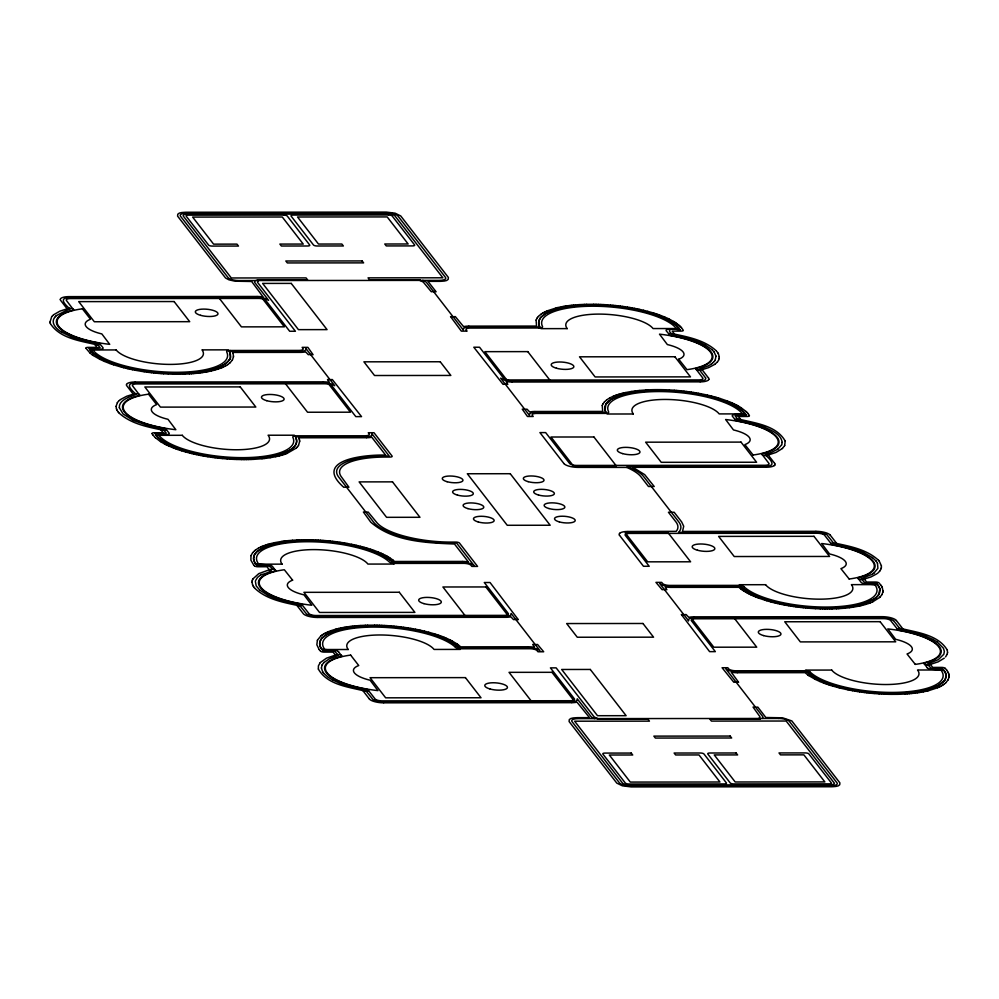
<?xml version="1.0" encoding="UTF-8"?>
<svg xmlns="http://www.w3.org/2000/svg" width="999" height="999" viewBox="0 0 999 999"><rect width="100%" height="100%" fill="white"/><g stroke="black" fill="none" stroke-linecap="round" stroke-linejoin="round"><path stroke-width="1.5" d="M116.071 406.406L116.458 408.891M252.06 582.292L252.185 580.918M782.18 442.445L781.605 444.942M116.071 406.393L117.358 402.659M947.551 652.534L947.302 650.062M233.441 356.893L233.491 356.156M299.625 441.521L298.564 445.229M882.879 591.658L882.929 590.933M949 677.022L949.05 676.298M719.193 358.154L719.243 356.755M881.38 567.519L881.393 565.784M947.551 652.559L947.152 654.258M255.357 581.381L256.194 585.889L259.815 590.159M719.193 358.166L718.706 359.865M881.38 567.544L881.155 568.556M233.441 356.93L232.442 359.865M882.741 592.419L882.866 591.695M948.988 677.06L948.363 679.27M252.198 580.894L252.485 579.882M60.327 299.325L60.402 299.088A4.945 1.548 5.2 0 1 60.452 298.963L60.602 298.738A4.945 1.548 5.2 0 1 60.689 298.626L60.902 298.414A4.945 1.548 5.2 0 1 61.026 298.301L61.314 298.102A4.945 1.548 5.2 0 1 61.476 298.002L61.838 297.814A4.945 1.548 5.2 0 1 62.038 297.727L62.45 297.552A4.945 1.548 5.2 0 1 62.687 297.477L63.162 297.327A4.945 1.548 5.2 0 1 63.424 297.252L63.961 297.128A4.945 1.548 5.2 0 1 64.248 297.065L64.848 296.953A4.945 1.548 5.2 0 1 65.147 296.903L65.784 296.815A4.945 1.548 5.2 0 1 66.121 296.778L66.796 296.728A4.945 1.548 5.2 0 1 67.145 296.703L67.857 296.666A4.945 1.548 5.2 0 1 68.219 296.641L68.981 296.628M250.986 555.619L250.899 560.189L253.646 564.947M536.101 320.092L536.55 326.074L468.931 326.124M602.235 405.457L602.672 411.426L535.052 411.488M882.729 592.457L881.867 594.642M255.507 580.744L257.455 577.459L260.901 574.75M881.143 568.581L879.932 570.904M250.999 555.581L252.622 552.722M317.395 640.234L316.845 644.767L319.118 649.512M536.126 320.055L537.212 317.907M602.247 405.419L602.897 403.983M252.485 579.87L252.947 578.871M947.152 654.283L945.541 656.905M718.693 359.877L717.494 361.85M784.677 445.566L785.202 441.046M322.115 664.884L321.391 667.994M781.605 444.942L777.734 449.238M100.225 344.255L102.972 347.689A5.007 1.573 5.2 0 1 99.613 349.325L92.333 349.313L92.795 349.962A68.769 21.591 5.2 0 0 173.139 372.265A68.769 21.591 5.2 0 0 226.736 352.048A5.095 1.598 5.2 0 1 230.12 350.449M166.346 429.607L169.093 433.054A5.007 1.573 5.2 0 1 165.734 434.69L158.454 434.677L158.928 435.314A68.769 21.591 5.2 0 0 239.273 457.629A68.769 21.591 5.2 0 0 292.857 437.4A5.095 1.598 5.2 0 1 296.241 435.814L365.484 435.789A5.932 1.861 5.2 0 0 369.268 434.053L368.281 432.729L374.001 432.729L392.095 456.081A2.972 0.937 5.2 0 1 389.985 457.055L385.277 457.055A61.389 19.281 5.2 0 0 341.558 477.097L348.926 487.212A6.431 2.023 5.2 0 0 344.18 487.225L343.756 487.3C311.301 458.678 368.619 454.433 385.626 455.119L371.74 437.2A5.644 1.773 5.2 0 1 371.316 437.3L370.729 437.4A4.945 1.548 5.2 0 1 370.417 437.45L369.78 437.537A4.945 1.548 5.2 0 1 369.455 437.574L368.768 437.637A4.945 1.548 5.2 0 1 368.419 437.662L367.707 437.699A4.945 1.548 5.2 0 1 367.345 437.712L366.583 437.724M302.347 605.169L309.128 613.786A5.932 1.861 5.2 0 0 315.609 615.521L504.595 615.372A5.932 1.861 5.2 0 0 508.379 613.623L484.303 582.517L490.034 582.517L518.294 619.63A6.431 2.023 5.2 0 0 513.548 619.642L510.851 616.783A5.644 1.773 5.2 0 1 510.427 616.883L509.84 616.982A4.945 1.548 5.2 0 1 509.527 617.032L508.891 617.12A4.945 1.548 5.2 0 1 508.566 617.157L507.879 617.22A4.945 1.548 5.2 0 1 507.529 617.245L506.818 617.282A4.945 1.548 5.2 0 1 506.456 617.295L505.694 617.307M368.469 690.534L375.262 699.15A5.932 1.861 5.2 0 0 381.73 700.873L570.716 700.724A5.932 1.861 5.2 0 0 574.5 698.988L550.437 667.881L556.156 667.869L593.968 716.633A8.904 2.797 5.2 0 0 596.403 717.956L596.615 718.031A2.972 0.937 5.2 0 1 597.414 719.23L647.926 719.205L649.425 721.141L574.65 721.203L622.652 783.241A5.932 1.861 5.2 0 0 629.12 784.964L830.506 784.802A5.932 1.861 5.2 0 0 834.29 783.066L786.176 721.028L711.413 721.091L709.914 719.155L760.389 719.105A2.972 0.937 5.2 0 1 759.34 717.894A8.904 2.797 5.2 0 0 759.814 716.508L753.059 707.092A6.431 2.023 5.2 0 0 757.804 707.092L765.833 717.507L782.554 717.806L791.832 720.928L839.897 782.879C841.033 786.8 834.103 786.55 831.593 786.75L631.193 786.912L622.352 785.813L616.795 783.104L569.093 721.528C567.944 717.519 575.012 717.869 577.534 717.657L589.51 717.644L576.972 702.147A5.644 1.773 5.2 0 1 576.56 702.235L575.961 702.347A4.945 1.548 5.2 0 1 575.649 702.397L575.012 702.484A4.945 1.548 5.2 0 1 574.687 702.522L574 702.584A4.945 1.548 5.2 0 1 573.663 702.609L572.951 702.647A4.945 1.548 5.2 0 1 572.577 702.659L571.828 702.672M716.383 350.949C704.707 340.11 688.149 336.988 673.064 333.816A3.222 1.011 5.2 0 0 669.055 334.153L666.233 330.806A5.007 1.573 5.2 0 1 669.605 329.171L676.872 329.183L676.41 328.534A68.769 21.591 5.2 0 0 596.066 306.231A68.769 21.591 5.2 0 0 542.482 326.448A5.095 1.598 5.2 0 1 539.085 328.047M735.102 419.605L732.354 416.158A5.007 1.573 5.2 0 1 735.726 414.535L743.006 414.548L742.532 413.898A68.769 21.591 5.2 0 0 662.187 391.583A68.769 21.591 5.2 0 0 608.603 411.813A5.095 1.598 5.2 0 1 605.207 413.399L535.976 413.424A5.932 1.861 5.2 0 0 532.192 415.172L533.179 416.483L527.46 416.483L522.265 409.165A6.431 2.023 5.2 0 0 527.01 409.153L529.72 412.013A5.644 1.773 5.2 0 1 530.132 411.913L530.731 411.813A4.945 1.548 5.2 0 1 531.043 411.763L531.68 411.675A4.945 1.548 5.2 0 1 532.005 411.638L532.679 411.576A4.945 1.548 5.2 0 1 533.029 411.551L533.741 411.513A4.945 1.548 5.2 0 1 534.103 411.501L534.865 411.488M831.143 543.681L824.387 534.989A5.932 1.861 5.2 0 0 817.906 533.266L628.92 533.416A5.932 1.861 5.2 0 0 625.137 535.152L649.2 566.271L643.481 566.271L619.542 535.352M897.302 628.983L890.509 620.354A5.932 1.861 5.2 0 0 884.028 618.631L695.042 618.781A5.932 1.861 5.2 0 0 691.258 620.516L715.334 651.635L709.602 651.635L681.343 614.51A6.431 2.023 5.2 0 0 686.088 614.51L688.786 617.357A5.644 1.773 5.2 0 1 689.21 617.27L689.797 617.157A4.945 1.548 5.2 0 1 690.109 617.107L690.746 617.02A4.945 1.548 5.2 0 1 691.083 616.982L691.758 616.932A4.945 1.548 5.2 0 1 692.107 616.907L692.819 616.87A4.945 1.548 5.2 0 1 693.181 616.845L693.943 616.833M254.57 554.532L253.571 558.853L254.832 562.637M317.42 640.197L320.779 636.026M320.691 639.884L319.668 643.481L320.229 646.478M539.685 319.006L538.673 322.59L539.223 325.587M605.819 404.37L605.094 410.202M945.066 679.62L946.09 676.036L945.541 673.039M948.001 679.994L948.351 679.308M784.665 445.579L782.429 448.476M322.115 664.884L323.863 662.537M715.172 360.189L715.996 356.131M252.959 578.858L258.766 573.651L270.242 569.43A3.222 1.011 5.2 0 1 274.762 569.755A3.222 1.011 5.2 0 1 274.887 571.203A58.641 18.407 5.2 0 0 300.15 603.821A3.222 1.011 5.2 0 1 302.26 605.257A3.222 1.011 5.2 0 1 298.264 605.594C283.029 602.385 266.221 599.263 254.62 588.086M715.172 360.189L714.36 361.363M126.573 384.328L126.723 384.103A4.945 1.548 5.2 0 1 126.811 383.991L127.023 383.778A4.945 1.548 5.2 0 1 127.148 383.666L127.447 383.466A4.945 1.548 5.2 0 1 127.597 383.366L127.959 383.179A4.945 1.548 5.2 0 1 128.159 383.092L128.584 382.917A4.945 1.548 5.2 0 1 128.809 382.842L129.296 382.692A4.945 1.548 5.2 0 1 129.545 382.617L130.095 382.48A4.945 1.548 5.2 0 1 130.37 382.43L130.969 382.317A4.945 1.548 5.2 0 1 131.281 382.267L131.918 382.18A4.945 1.548 5.2 0 1 132.243 382.142L132.917 382.08A4.945 1.548 5.2 0 1 133.267 382.055L133.978 382.018A4.945 1.548 5.2 0 1 134.341 382.005L135.102 381.993M229.083 360.177C233.167 358.092 227.11 351.636 231.056 351.461L299.525 351.398C301.448 351.236 306.718 351.511 305.894 348.501L334.715 385.714L330.644 383.666L323.901 382.804L136.039 382.954C126.349 382.904 128.109 387.387 136.289 394.405L131.019 396.403M232.417 359.902L230.182 362.674M298.539 445.267L297.59 446.653M254.57 554.52L257.467 551.186M320.691 639.884L321.628 638.523M539.697 318.993L540.634 317.632M602.909 403.946L604.47 401.86M605.819 404.358L611.326 399.188M878.521 594.942L879.844 589.185M881.855 594.68L880.294 596.765M945.066 679.632L944.13 680.993M947.976 680.032L945.741 682.804M117.37 402.647L118.394 401.373M54.62 317.42C50.262 323.214 56.856 329.483 61.726 332.143M229.083 360.189L225.811 363.461M537.237 317.869L538.349 316.496M878.508 594.954L876.048 597.602M51.711 316.646L50 322.09M54.62 317.407L56.219 315.709M320.229 662.599L318.394 665.908L318.369 669.08M714.36 361.376L712.337 363.336M717.482 361.863L714.834 364.323M879.669 571.241L877.796 573.101M296.99 447.352L297.565 446.69M252.647 552.684L254.658 550.661M540.634 317.62L546.216 313.236L555.144 309.64M321.641 638.511L327.222 634.115L336.151 630.531M944.13 680.993L937.462 685.951L926.51 689.834M51.998 316.308L53.247 315.072M320.242 662.587L326.448 658.191L336.363 654.782A3.222 1.011 5.2 0 1 340.896 655.119A3.222 1.011 5.2 0 1 341.009 656.568A58.641 18.407 5.2 0 0 366.271 689.185A3.222 1.011 5.2 0 1 368.394 690.621A3.222 1.011 5.2 0 1 364.385 690.958C348.401 686.962 327.197 684.814 318.369 669.105M296.303 448.039L296.953 447.39M538.374 316.458L540.609 314.485M604.507 401.823L606.743 399.85M879.607 597.452L880.256 596.803M323.863 662.537L329.32 658.878L338.474 655.444L334.752 651.323L323.464 651.136L320.554 647.24M118.719 401.036L120.105 399.837M782.417 448.489L776.036 452.435L767.207 455.344A3.222 1.011 5.2 0 1 762.687 455.007A3.222 1.011 5.2 0 1 762.562 453.571A58.641 18.407 5.2 0 0 737.299 420.954A3.222 1.011 5.2 0 1 735.189 419.518A3.222 1.011 5.2 0 1 739.185 419.168C755.182 423.176 776.323 425.337 785.202 441.034M230.145 362.712L227.685 364.647M296.266 448.076L286.875 453.496M879.57 597.489L872.764 601.81M945.703 682.841L944.142 684.14M56.219 315.696L66.096 310.627M944.267 658.166L938.198 661.825L929.395 664.722A3.222 1.011 5.2 0 1 924.874 664.385A3.222 1.011 5.2 0 1 924.749 662.949A58.641 18.407 5.2 0 0 899.487 630.332M53.621 314.76L59.89 311.164L68.119 308.516A3.222 1.011 5.2 0 1 72.652 308.841A3.222 1.011 5.2 0 1 72.765 310.289A58.641 18.407 5.2 0 0 98.027 342.907A3.222 1.011 5.2 0 1 100.15 344.343A3.222 1.011 5.2 0 1 96.141 344.68C80.195 340.809 59.903 338.486 50.337 323.539M254.695 550.636L255.494 550.012M257.48 551.173L267.158 546.103M320.829 635.988L321.616 635.376M875.249 598.226L876.036 597.602M712.324 363.336L710.826 364.398M873.8 573.251L877.909 568.344L877.484 563.224M120.517 399.525L126.611 396.278L134.253 393.868A3.222 1.011 5.2 0 1 138.774 394.205A3.222 1.011 5.2 0 1 138.898 395.654A58.641 18.407 5.2 0 0 164.161 428.259A3.222 1.011 5.2 0 1 166.271 429.707A3.222 1.011 5.2 0 1 162.263 430.045C147.29 426.948 131.031 423.763 119.293 413.261M714.809 364.335L708.716 367.582L701.086 369.98A3.222 1.011 5.2 0 1 696.553 369.642A3.222 1.011 5.2 0 1 696.44 368.206A58.641 18.407 5.2 0 0 671.178 335.589A3.222 1.011 5.2 0 1 669.055 334.153M876.997 573.713L870.916 576.96L863.273 579.358A3.222 1.011 5.2 0 1 858.753 579.02A3.222 1.011 5.2 0 1 858.628 577.584A58.641 18.407 5.2 0 0 833.366 544.967A3.222 1.011 5.2 0 1 831.255 543.531A3.222 1.011 5.2 0 1 835.251 543.181C850.336 546.366 866.895 549.487 878.571 560.327M255.407 280.532L255.257 280.632A11.876 3.734 5.2 0 0 254.982 282.779L268.594 300.349L264.523 298.301L257.779 297.452L69.918 297.602C60.514 297.49 61.688 301.985 70.167 309.041L66.733 310.427M225.811 363.461L222.989 365.259M540.659 314.448L541.52 313.848M255.532 549.974L258.429 548.139M606.78 399.812L609.677 397.977M321.666 635.339L322.515 634.727M619.867 533.154L620.154 532.942A4.945 1.548 5.2 0 1 620.317 532.842L620.666 532.654A4.945 1.548 5.2 0 1 620.866 532.567L621.291 532.405A4.945 1.548 5.2 0 1 621.515 532.317L622.002 532.167A4.945 1.548 5.2 0 1 622.265 532.092L622.802 531.967A4.945 1.548 5.2 0 1 623.089 531.905L623.676 531.793A4.945 1.548 5.2 0 1 623.988 531.755L624.625 531.668A4.945 1.548 5.2 0 1 624.949 531.63L625.636 531.568A4.945 1.548 5.2 0 1 625.986 531.543L626.698 531.505A4.945 1.548 5.2 0 1 627.06 531.493L627.822 531.48M875.236 598.239L873.438 599.437M762.087 718.468L762.237 718.368A11.876 3.734 5.2 0 0 762.499 716.221L725.811 668.855L729.233 670.716L735.751 671.74L805.144 671.703L807.592 672.377M943.243 684.777L944.105 684.165M777.734 449.238L771.028 452.597M873.8 573.251L872.614 574.025M227.635 364.685L225.662 365.884M541.57 313.811L542.494 313.224M322.565 634.702L323.501 634.103M942.257 685.401L943.193 684.814M710.826 364.398L708.616 365.646M260.914 574.75C278.733 570.604 272.752 563.786 257.292 565.771M542.557 313.187L543.556 312.612M611.338 399.175L618.406 395.941M323.551 634.078L324.55 633.491M873.413 599.45L860.389 604.47M941.208 686.013L942.207 685.439M872.177 574.288L861.188 578.758L864.884 582.829L876.223 583.004M222.977 365.259L219.555 366.908M225.599 365.909L223.339 367.045M543.606 312.587L544.68 312.025M288.037 451.186C292.57 449.063 298.002 444.667 296.366 439.023M258.491 548.101L260.751 546.965M609.74 397.939L613.261 396.253M324.613 633.466L325.674 632.904M940.084 686.6L941.158 686.038M544.742 311.988L547.127 310.889M288.024 451.186L275.449 455.457M325.736 632.879L328.134 631.78M938.898 687.175L940.022 686.638M708.116 365.896L698.975 369.255L705.644 377.984M128.222 397.502C124.101 399.313 118.794 402.51 119.331 407.729M222.078 367.595L223.277 367.07M260.814 546.94L262.013 546.416M872.701 601.848L870.179 602.909M937.636 687.737L938.823 687.2M128.234 397.502L131.019 396.403M219.53 366.908L212.537 369.293M220.742 368.132L222.003 367.632M547.202 310.864L556.068 307.979M613.324 396.228L614.585 395.716M262.075 546.391L263.336 545.879M328.196 631.743L330.856 630.719M937.561 687.762L928.695 690.646M220.679 368.169L217.894 369.143M285.477 454.008L286.8 453.521M614.66 395.691L615.983 395.204M263.411 545.854L266.196 544.867M868.78 603.421L870.104 602.934M771.016 452.609L766.658 453.996M284.016 454.508L285.402 454.046M616.058 395.179L617.444 394.705M618.418 395.929L626.011 393.756M267.17 546.091L268.556 545.616M330.931 630.694L335.427 629.295M868.705 603.446L865.796 604.395M217.807 369.18L214.785 370.08M282.492 454.982L283.941 454.533M617.519 394.68L618.968 394.23M266.271 544.842L267.72 544.393M268.581 545.616C306.755 536.363 348.926 540.109 384.652 556.543M555.169 309.64L558.254 308.791M280.906 455.444L282.405 455.007M619.043 394.205L620.554 393.768M267.794 544.368L269.305 543.931M336.163 630.519L339.248 629.67M865.708 604.42L862.562 605.282M766.645 453.996L765.159 454.807C773.189 461.7 775.162 466.346 765.459 466.258L627.36 466.371L628.895 466.97A64.311 20.192 5.2 0 1 643.856 476.835L678.796 521.928A64.311 20.192 5.2 0 1 679.12 531.805L678.521 532.405L819.13 532.405L826.797 534.602L834.09 543.781L836.775 544.53M210.964 369.705L212.512 369.293M214.698 370.105L211.438 370.929M279.258 455.869L280.819 455.469M620.641 393.756L622.19 393.344M269.393 543.906L274.413 542.707M335.514 629.27L337.075 628.858M210.939 369.705C176.96 376.685 140.834 373.276 108.254 361.638M556.156 307.954L557.779 307.567M558.279 308.778C594.355 301.673 633.191 305.095 667.07 319.593M279.171 455.894L275.799 456.68M622.29 393.319L623.9 392.932M337.163 628.846L338.773 628.446M339.273 629.67C375.836 622.539 415.334 625.923 449.463 641.183M858.753 604.87L860.364 604.482M860.863 605.694L862.474 605.307M926.485 689.834C889.934 696.89 850.424 693.581 816.308 678.321M926.985 691.058L928.608 690.671M211.338 370.941L207.867 371.678M557.867 307.542L561.351 306.818M275.424 455.469L272.015 456.181M623.988 392.907L625.661 392.545M626.036 393.756L629.445 393.032M338.861 628.433L340.534 628.059M858.728 604.87L855.319 605.594M859.103 606.081L860.776 605.719M926.897 691.083L923.413 691.808M275.712 456.693L270.205 457.704M625.749 392.52L631.243 391.508M274.5 542.682L281.968 541.383M340.622 628.046L342.345 627.697M859.015 606.106L853.508 607.117M205.994 372.028L207.767 371.703M561.438 306.793L563.211 306.468M271.99 456.193C236.863 461.463 199.413 458.366 166.87 443.544M629.47 393.032C665.047 387.762 703.159 390.821 735.901 406.381M342.445 627.672L344.205 627.36M855.294 605.594C822.214 610.776 787.412 607.704 756.068 595.741M921.553 692.157L923.326 691.832M563.311 306.456L565.122 306.156M205.894 372.04L202.123 372.639M344.305 627.335L346.129 627.035M919.642 692.469L921.453 692.17M565.222 306.131L567.082 305.856M631.356 391.496L635.227 390.946M270.105 457.717L266.233 458.266M346.228 627.022L348.089 626.735M853.408 607.13L849.537 607.679M917.669 692.769L919.53 692.494M567.195 305.844L569.093 305.582M200.112 372.902L202.01 372.652M282.068 541.358L283.978 541.108M348.189 626.723L350.1 626.473M915.671 693.044L917.569 692.782M569.205 305.569L571.153 305.344M198.064 373.151L200 372.914M635.327 390.934L639.372 390.484M264.186 458.516L266.134 458.279M284.078 541.096L286.026 540.859M350.199 626.46L352.147 626.223M849.437 607.692L845.391 608.141M913.61 693.281L915.559 693.056M571.266 305.332L573.251 305.12M197.952 373.164L193.831 373.564M262.088 458.741L264.073 458.529M286.139 540.846L288.124 540.646M352.26 626.211L354.245 625.998M911.513 693.506L913.498 693.294M573.364 305.107L575.374 304.92M639.485 390.472L645.878 389.972M261.975 458.741L253.334 459.365M288.236 540.634L292.432 540.272M354.358 625.986L356.381 625.811M845.279 608.154L838.885 608.653M909.377 693.706L911.4 693.518M575.499 304.92L577.547 304.757M191.658 373.738L193.719 373.576M356.493 625.799L358.554 625.636M907.204 693.868L909.265 693.706M577.672 304.745L579.757 304.608M189.448 373.888L191.546 373.751M292.545 540.272L296.878 540.009M358.666 625.624L360.764 625.486M905.007 694.018L907.092 693.88M579.882 304.595L584.265 304.395M189.335 373.888L184.94 374.101M646.003 389.96L648.126 389.847M360.876 625.486L365.272 625.274M836.638 608.778L838.76 608.666M904.882 694.018L900.499 694.23M648.239 389.847L652.684 389.685M251.061 459.465L253.209 459.365M296.99 540.009L299.138 539.922M836.525 608.778L832.08 608.94M584.39 304.395L586.563 304.333M182.642 374.163L184.815 374.101M248.763 459.528L250.949 459.465M299.263 539.91L301.436 539.847M365.384 625.274L367.57 625.212M898.201 694.293L900.374 694.23M680.307 330.145C660.863 325.462 671.678 337.637 681.106 336.538M586.688 304.32L593.593 304.283M468.743 326.124L467.982 326.136A4.945 1.548 5.2 0 0 467.619 326.149L466.908 326.186A4.945 1.548 5.2 0 0 466.558 326.211L465.884 326.273A4.945 1.548 5.2 0 0 465.559 326.311L464.91 326.398A4.945 1.548 5.2 0 0 464.61 326.448L464.011 326.561A5.644 1.773 5.2 0 0 463.586 326.648L455.294 316.571A6.431 2.023 5.2 0 1 450.549 316.583L461.326 331.131L467.057 331.119L466.058 329.807A5.932 1.861 5.2 0 1 469.855 328.072L539.048 327.997M300.462 352.372L301.223 352.347A4.945 1.548 5.2 0 0 301.586 352.335L302.297 352.297A4.945 1.548 5.2 0 0 302.647 352.272L303.321 352.21A4.945 1.548 5.2 0 0 303.659 352.172L304.295 352.098A4.945 1.548 5.2 0 0 304.608 352.048L305.195 351.935A5.644 1.773 5.2 0 0 305.619 351.848L308.316 354.695A6.431 2.023 5.2 0 1 313.062 354.695L307.879 347.365L302.16 347.365L303.147 348.688A5.932 1.861 5.2 0 1 299.35 350.424L230.307 350.487M180.32 374.213L182.517 374.163M700.224 381.855L700.986 381.843A4.945 1.548 5.2 0 0 701.348 381.83L702.06 381.793A4.945 1.548 5.2 0 0 702.409 381.768L703.084 381.705A4.945 1.548 5.2 0 0 703.421 381.668L704.058 381.581A4.945 1.548 5.2 0 0 704.37 381.543L704.957 381.431A4.945 1.548 5.2 0 0 705.244 381.368L705.781 381.243A4.945 1.548 5.2 0 0 706.043 381.168L706.53 381.019A4.945 1.548 5.2 0 0 706.755 380.931L707.18 380.769A4.945 1.548 5.2 0 0 707.367 380.681L707.729 380.494A4.945 1.548 5.2 0 0 707.891 380.394L708.179 380.182A4.945 1.548 5.2 0 0 708.303 380.082L708.528 379.87A4.945 1.548 5.2 0 0 708.616 379.757L708.878 379.17A4.945 1.548 5.2 0 0 708.89 379.046L708.878 378.808A4.945 1.548 5.2 0 0 708.865 378.683L708.778 378.434A4.945 1.548 5.2 0 0 708.716 378.296L708.553 378.047M652.809 389.685L655.007 389.647M246.441 459.565L248.651 459.528M766.345 467.22L767.107 467.207A4.945 1.548 5.2 0 0 767.469 467.195L768.181 467.157A4.945 1.548 5.2 0 0 768.531 467.132L769.218 467.07A4.945 1.548 5.2 0 0 769.542 467.033L770.179 466.945A4.945 1.548 5.2 0 0 770.491 466.895L771.078 466.795A4.945 1.548 5.2 0 0 771.365 466.733L771.902 466.595A4.945 1.548 5.2 0 0 772.165 466.533L772.652 466.383A4.945 1.548 5.2 0 0 772.876 466.296L773.301 466.121A4.945 1.548 5.2 0 0 773.501 466.034L773.85 465.846A4.945 1.548 5.2 0 0 774.013 465.746L774.874 464.885A4.945 1.548 5.2 0 0 774.937 464.772L774.999 464.535A4.945 1.548 5.2 0 0 775.012 464.41L775.012 464.16A4.945 1.548 5.2 0 0 774.987 464.036L774.899 463.786A4.945 1.548 5.2 0 0 774.837 463.661L774.675 463.399M301.561 539.847L303.758 539.81M829.757 608.978L831.955 608.94M367.682 625.212L374.6 625.162M898.076 694.305L891.17 694.342M177.972 374.225L180.195 374.213M655.132 389.647L657.354 389.635M244.106 459.59L246.328 459.565M303.883 539.81L306.106 539.797M827.409 608.99L829.632 608.978M69.168 296.628L256.98 296.478M300.274 352.372L232.655 352.422L232.904 352.997M135.29 381.993L323.114 381.843M512.225 382.018L700.037 381.855M366.396 437.724L298.788 437.787L299.038 438.361M578.346 467.37L626.723 467.42M766.171 467.22L632.854 467.332L644.692 474.637L654.208 486.488L648.476 486.501L641.008 476.86A61.426 19.293 5.2 0 0 626.723 467.42M628.009 531.48L676.236 531.343A61.426 19.293 5.2 0 0 675.911 521.903L668.443 512.262L674.163 512.262L681.655 521.928L683.716 526.248L682.504 531.431L815.821 531.318M462.225 561.426L394.605 561.475L393.007 560.114M671.291 587.362L738.91 587.312L740.509 588.673M694.13 616.833L881.942 616.683M317.694 617.457L505.506 617.307M528.346 646.778L460.726 646.84L458.104 644.692M737.424 672.727L805.044 672.664L807.667 674.812M383.816 702.821L571.64 702.672M175.612 374.213L177.847 374.225M657.479 389.635L659.727 389.647M241.733 459.577L243.981 459.59M306.231 539.797L308.479 539.797M825.037 608.978L827.284 608.99M257.168 296.478L257.954 296.491A4.945 1.548 5.2 0 1 258.341 296.503L259.103 296.541A4.945 1.548 5.2 0 1 259.49 296.566L260.264 296.628A4.945 1.548 5.2 0 1 260.652 296.666L261.426 296.753A4.945 1.548 5.2 0 1 261.813 296.803L262.562 296.903A5.644 1.773 5.2 0 1 263.137 297.003L251.661 281.493L234.94 281.194L228.946 279.832L225.549 277.984L177.585 216.121C176.436 212.113 183.504 212.475 186.039 212.25L386.301 212.088L395.142 213.187L400.736 215.946L448.389 277.472C449.513 281.468 442.507 281.131 439.947 281.343L427.972 281.356L436.076 291.77A6.431 2.023 5.2 0 0 431.331 291.77L423.514 282.367A8.904 2.797 5.2 0 0 421.079 281.044L420.879 280.969A2.972 0.937 5.2 0 1 420.067 279.77L369.555 279.795L368.069 277.859L442.832 277.797L394.842 215.759A5.932 1.861 5.2 0 0 388.361 214.036L186.975 214.198A5.932 1.861 5.2 0 0 183.192 215.934L231.306 277.972L306.081 277.909L307.58 279.845L257.03 279.882A2.972 0.937 5.2 0 1 258.154 281.106L258.054 281.169A8.904 2.797 5.2 0 0 257.667 282.492L295.404 331.256L289.685 331.268L265.547 300.15A5.932 1.861 5.2 0 0 259.078 298.426L70.092 298.576A5.932 1.861 5.2 0 0 66.296 300.312L72.865 308.941M593.718 304.283L595.978 304.32M173.227 374.175L175.487 374.213M512.037 382.005L511.251 381.993A4.945 1.548 5.2 0 1 510.876 381.993L510.102 381.955A4.945 1.548 5.2 0 1 509.715 381.93L508.941 381.868A4.945 1.548 5.2 0 1 508.553 381.83L507.779 381.743A4.945 1.548 5.2 0 1 507.405 381.693L506.643 381.593A5.644 1.773 5.2 0 1 506.081 381.493L507.792 384.353A6.431 2.023 5.2 0 0 503.059 384.353L473.813 347.227L479.532 347.227L503.658 378.346A5.932 1.861 5.2 0 0 510.139 380.07L699.125 379.92A5.932 1.861 5.2 0 0 702.909 378.184L696.34 369.555M323.301 381.843L324.076 381.855A4.945 1.548 5.2 0 1 324.463 381.868L325.224 381.905A4.945 1.548 5.2 0 1 325.612 381.93L326.386 381.993A4.945 1.548 5.2 0 1 326.773 382.03L327.547 382.105A4.945 1.548 5.2 0 1 327.934 382.155L328.696 382.267A5.644 1.773 5.2 0 1 329.258 382.355L327.535 379.508A6.431 2.023 5.2 0 0 332.28 379.495L361.526 416.62L355.806 416.62L331.668 385.514A5.932 1.861 5.2 0 0 325.199 383.778L136.214 383.941A5.932 1.861 5.2 0 0 132.43 385.676L138.998 394.293M659.852 389.647L662.1 389.672M241.608 459.577L236.95 459.478M578.159 467.37L577.372 467.357A4.945 1.548 5.2 0 1 576.997 467.345L576.223 467.307A4.945 1.548 5.2 0 1 575.836 467.282L575.062 467.22A4.945 1.548 5.2 0 1 574.675 467.195L573.913 467.107A4.945 1.548 5.2 0 1 573.526 467.057L572.764 466.945A4.945 1.548 5.2 0 1 572.39 466.895L571.64 466.758A4.945 1.548 5.2 0 1 571.278 466.695L570.566 466.545A4.945 1.548 5.2 0 1 570.217 466.458L569.53 466.296A4.945 1.548 5.2 0 1 569.193 466.196L568.543 466.021A4.945 1.548 5.2 0 1 568.231 465.921L567.632 465.709A4.945 1.548 5.2 0 1 567.332 465.609L566.783 465.397A4.945 1.548 5.2 0 1 566.52 465.284L566.021 465.059A4.945 1.548 5.2 0 1 565.796 464.935L565.359 464.697A4.945 1.548 5.2 0 1 565.147 464.572L564.785 464.335A4.945 1.548 5.2 0 1 564.61 464.21L564.31 463.961A4.945 1.548 5.2 0 1 564.173 463.836L563.936 463.573M816.008 531.331L816.795 531.343A4.945 1.548 5.2 0 1 817.17 531.356L817.944 531.381A4.945 1.548 5.2 0 1 818.331 531.406L819.105 531.468A4.945 1.548 5.2 0 1 819.492 531.505L820.254 531.593A4.945 1.548 5.2 0 1 820.641 531.643L821.403 531.743A4.945 1.548 5.2 0 1 821.777 531.805L822.527 531.943A4.945 1.548 5.2 0 1 822.889 532.005L823.601 532.155A4.945 1.548 5.2 0 1 823.95 532.242L824.637 532.405A4.945 1.548 5.2 0 1 824.974 532.492L825.624 532.679A4.945 1.548 5.2 0 1 825.936 532.779L826.535 532.979A4.945 1.548 5.2 0 1 826.835 533.091L827.384 533.304A4.945 1.548 5.2 0 1 827.647 533.416L828.146 533.641A4.945 1.548 5.2 0 1 828.371 533.766L828.808 534.003A4.945 1.548 5.2 0 1 829.02 534.115L829.382 534.365A4.945 1.548 5.2 0 1 829.557 534.49L829.857 534.74A4.945 1.548 5.2 0 1 829.994 534.865L830.231 535.127M308.604 539.81L310.851 539.835M462.412 561.426L463.186 561.438A4.945 1.548 5.2 0 1 463.573 561.45L464.335 561.488A4.945 1.548 5.2 0 1 464.722 561.513L465.497 561.575A4.945 1.548 5.2 0 1 465.884 561.6L466.658 561.688A4.945 1.548 5.2 0 1 467.045 561.738L467.807 561.85A5.644 1.773 5.2 0 1 468.369 561.938L454.495 544.018C426.049 542.819 393.294 541.683 370.766 522.177L363.399 512.025A6.431 2.023 5.2 0 0 368.144 512.025L376.473 522.14A61.389 19.281 5.2 0 0 451.161 542.095L455.856 542.082A2.972 0.937 5.2 0 1 459.465 543.056L477.559 566.408L471.828 566.408L470.779 565.097A5.932 1.861 5.2 0 0 464.31 563.361L395.242 563.411A5.02 1.573 5.2 0 1 389.335 561.987A68.769 21.591 5.2 0 0 304.433 541.758A68.769 21.591 5.2 0 0 258.729 564.16L266.383 564.797A5.007 1.573 5.2 0 1 272.415 566.358L275.112 569.917M671.103 587.362L670.329 587.35A4.945 1.548 5.2 0 1 669.942 587.337L669.18 587.3A4.945 1.548 5.2 0 1 668.793 587.275L668.019 587.212A4.945 1.548 5.2 0 1 667.632 587.175L666.857 587.1A4.945 1.548 5.2 0 1 666.47 587.05L665.709 586.937A5.644 1.773 5.2 0 1 665.147 586.85L666.87 589.697A6.431 2.023 5.2 0 0 662.125 589.71L655.956 582.38L661.688 582.38L662.737 583.691A5.932 1.861 5.2 0 0 669.205 585.414L738.273 585.377A5.02 1.573 5.2 0 1 744.18 586.8M822.664 608.94L824.912 608.978M882.129 616.683L882.916 616.695A4.945 1.548 5.2 0 1 883.291 616.708L884.065 616.745A4.945 1.548 5.2 0 1 884.452 616.77L885.226 616.833A4.945 1.548 5.2 0 1 885.614 616.87L886.388 616.957A4.945 1.548 5.2 0 1 886.762 617.007L887.524 617.107A4.945 1.548 5.2 0 1 887.899 617.17L888.648 617.295A4.945 1.548 5.2 0 1 889.01 617.37L889.734 617.519A4.945 1.548 5.2 0 1 890.084 617.594L890.771 617.769A4.945 1.548 5.2 0 1 891.096 617.857L891.745 618.044A4.945 1.548 5.2 0 1 892.057 618.144L892.669 618.344A4.945 1.548 5.2 0 1 892.956 618.443L893.506 618.668A4.945 1.548 5.2 0 1 893.768 618.781L894.267 619.005A4.945 1.548 5.2 0 1 894.505 619.118L894.942 619.355A4.945 1.548 5.2 0 1 895.141 619.48L895.516 619.73A4.945 1.548 5.2 0 1 895.678 619.855L895.978 620.104A4.945 1.548 5.2 0 1 896.115 620.229L896.353 620.491M317.507 617.457L316.72 617.444A4.945 1.548 5.2 0 1 316.346 617.432L315.572 617.394A4.945 1.548 5.2 0 1 315.185 617.37L314.41 617.32A4.945 1.548 5.2 0 1 314.023 617.282L313.261 617.195A4.945 1.548 5.2 0 1 312.874 617.145L312.113 617.032A4.945 1.548 5.2 0 1 311.738 616.982L310.989 616.845A4.945 1.548 5.2 0 1 310.627 616.783L309.915 616.633A4.945 1.548 5.2 0 1 309.553 616.545L308.866 616.383A4.945 1.548 5.2 0 1 308.541 616.296L307.892 616.108A4.945 1.548 5.2 0 1 307.58 616.008L306.968 615.796A4.945 1.548 5.2 0 1 306.681 615.696L306.131 615.484A4.945 1.548 5.2 0 1 305.869 615.372L305.369 615.147A4.945 1.548 5.2 0 1 305.132 615.022L304.695 614.785A4.945 1.548 5.2 0 1 304.495 614.66L304.121 614.422A4.945 1.548 5.2 0 1 303.958 614.298L303.659 614.048A4.945 1.548 5.2 0 1 303.521 613.923L296.828 605.344M374.725 625.162L376.985 625.199M528.533 646.79L529.308 646.803A4.945 1.548 5.2 0 1 529.695 646.815L530.469 646.84A4.945 1.548 5.2 0 1 530.844 646.865L531.618 646.927A4.945 1.548 5.2 0 1 532.005 646.965L532.779 647.052A4.945 1.548 5.2 0 1 533.166 647.102L533.928 647.202A5.644 1.773 5.2 0 1 534.49 647.302L532.767 644.442A6.431 2.023 5.2 0 0 537.512 644.442L543.681 651.773L537.962 651.773L536.9 650.461A5.932 1.861 5.2 0 0 530.432 648.726L461.363 648.776A5.02 1.573 5.2 0 1 455.457 647.352M737.225 672.727L736.45 672.714A4.945 1.548 5.2 0 1 736.063 672.702L735.301 672.664A4.945 1.548 5.2 0 1 734.914 672.639L734.14 672.577A4.945 1.548 5.2 0 1 733.753 672.539L732.979 672.452A4.945 1.548 5.2 0 1 732.592 672.402L731.842 672.302A5.644 1.773 5.2 0 1 731.268 672.202L738.586 682.28A6.431 2.023 5.2 0 0 733.84 682.28L722.09 667.744L727.809 667.732L728.858 669.055A5.932 1.861 5.2 0 0 735.326 670.779L804.395 670.741A5.02 1.573 5.2 0 1 810.301 672.165M888.785 694.305L891.033 694.342M383.628 702.821L382.854 702.809A4.945 1.548 5.2 0 1 382.467 702.796L381.693 702.759A4.945 1.548 5.2 0 1 381.306 702.734L380.532 702.672A4.945 1.548 5.2 0 1 380.144 702.634L379.383 702.559A4.945 1.548 5.2 0 1 378.996 702.509L378.234 702.397A4.945 1.548 5.2 0 1 377.859 702.334L377.123 702.21A4.945 1.548 5.2 0 1 376.748 702.135L376.036 701.985A4.945 1.548 5.2 0 1 375.686 701.91L375 701.735A4.945 1.548 5.2 0 1 374.662 701.648L374.013 701.46A4.945 1.548 5.2 0 1 373.701 701.36L373.102 701.161A4.945 1.548 5.2 0 1 372.814 701.061L372.252 700.836A4.945 1.548 5.2 0 1 371.99 700.736L371.491 700.499A4.945 1.548 5.2 0 1 371.266 700.386L370.829 700.149A4.945 1.548 5.2 0 1 370.617 700.024L370.254 699.787A4.945 1.548 5.2 0 1 370.08 699.662L369.78 699.412A4.945 1.548 5.2 0 1 369.642 699.288L369.405 699.025M596.103 304.32L598.376 304.383M173.102 374.175L168.419 374.026M662.225 389.685L664.497 389.735M310.989 539.847L313.249 539.897M820.254 608.878L822.527 608.94M377.11 625.199L379.383 625.262M886.388 694.243L888.66 694.305M598.501 304.383L600.786 304.47M664.635 389.747L669.33 389.947M234.54 459.39L236.825 459.465M313.386 539.91L315.659 539.984M820.129 608.878L815.434 608.678M379.508 625.262L381.793 625.349M883.978 694.155L886.25 694.243M600.911 304.47L603.209 304.583M168.294 374.026L163.574 373.776M232.118 459.278L234.415 459.378M315.796 539.997L318.082 540.109M381.918 625.362L384.215 625.461M881.555 694.043L883.84 694.155M603.334 304.583L605.644 304.72M669.467 389.947L674.2 390.247M229.695 459.128L231.993 459.265M318.219 540.109L320.517 540.247M815.296 608.678L810.564 608.379M384.34 625.474L386.638 625.599M879.12 693.905L881.418 694.03M605.769 304.732L610.501 305.082M161.139 373.601L163.436 373.763M227.26 458.966L229.57 459.128M320.642 540.247L322.952 540.409M386.763 625.611L391.508 625.961M878.995 693.893L874.25 693.543M674.325 390.259L676.635 390.434M158.704 373.414L161.014 373.601M227.135 458.953L222.39 458.553M323.077 540.422L327.822 540.821M808.129 608.179L810.439 608.366M610.639 305.095L612.936 305.294M676.76 390.447L679.07 390.659M156.269 373.201L158.579 373.401M805.694 607.966L808.004 608.179M391.633 625.973L393.943 626.173M871.827 693.331L874.125 693.531M613.074 305.307L615.372 305.532M679.195 390.671L681.493 390.896M153.834 372.952L156.144 373.189M219.955 458.316L222.265 458.553M327.947 540.834L330.244 541.058M803.271 607.729L805.569 607.954M394.068 626.186L396.378 626.423M869.392 693.094L871.69 693.318M615.496 305.544L617.794 305.806M681.63 390.909L683.928 391.158M151.411 372.689L153.709 372.939M217.532 458.054L219.83 458.304M330.382 541.071L332.679 541.321M800.836 607.467L803.134 607.717M396.503 626.435L398.801 626.685M866.957 692.819L869.255 693.081M617.931 305.819L620.217 306.094M684.053 391.171L686.338 391.458M148.988 372.402L151.286 372.677M215.122 457.767L217.407 458.042M332.804 541.333L335.09 541.608M798.426 607.167L800.711 607.442M398.926 626.698L401.211 626.972M864.547 692.532L866.832 692.806M620.342 306.106L622.627 306.406M686.463 391.471L688.748 391.77M146.591 372.09L148.863 372.39M212.712 457.455L214.985 457.742M335.227 541.633L337.5 541.933M796.016 606.855L798.288 607.155M401.348 626.985L403.621 627.285M862.137 692.22L864.422 692.519M622.752 306.418L625.012 306.743M688.873 391.783L691.146 392.108M144.193 371.753L146.453 372.065M212.587 457.43L207.942 456.755M337.625 541.945L339.897 542.27M793.618 606.518L795.891 606.843M403.746 627.31L406.019 627.622M859.739 691.882L862.012 692.207M625.149 306.768L627.397 307.105M691.271 392.12L693.518 392.47M141.808 371.391L144.068 371.728M791.245 606.156L793.493 606.505M340.022 542.282L342.27 542.632M857.367 691.52L859.615 691.857M406.143 627.647L408.391 627.984M627.522 307.13L629.757 307.492M693.643 392.482L695.878 392.844M141.683 371.366L134.803 370.167M205.582 456.368L207.817 456.73M788.885 605.769L791.121 606.143M342.395 542.644L344.63 543.006M855.007 691.133L857.242 691.495M408.516 628.009L410.751 628.371M629.882 307.505L632.092 307.892M696.003 392.869L698.214 393.256M203.234 455.956L205.457 456.343M786.55 605.369L788.76 605.756M344.755 543.031L346.965 543.419M852.671 690.734L854.882 691.121M410.876 628.396L413.099 628.783M632.217 307.917L634.402 308.329M698.338 393.281L700.536 393.681M200.924 455.532L203.122 455.931M784.227 604.944L786.425 605.344M347.09 543.444L351.573 544.293M850.349 690.297L852.547 690.709M413.211 628.796L415.409 629.208M836.787 544.53L846.877 546.803M903.845 630.082L900.224 629.145L893.556 620.554M361.913 689.435L365.547 690.359L373.214 699.787L381.381 701.81L570.891 701.71C572.789 701.535 578.096 701.81 577.247 698.813L590.846 716.358A11.876 3.734 5.2 0 0 594.442 718.506L594.755 718.606M634.527 308.354L636.7 308.778M700.649 393.706L705.082 394.605M132.517 369.717L134.678 370.142M198.639 455.082L200.799 455.507M781.942 604.482L784.103 604.919M848.064 689.847L850.236 690.272M415.534 629.233L417.694 629.657M742.607 420.891L738.199 419.892L735.177 415.909L746.478 415.509L745.953 414.66M903.87 630.082L904.794 630.269M361.9 689.422L359.091 688.848M742.619 420.891L743.543 421.079M904.807 630.269L905.731 630.456M636.813 308.803L638.96 309.253M130.257 369.243L132.392 369.692M196.378 454.607L198.514 455.057M779.682 604.02L781.817 604.457M351.698 544.318L353.833 544.767M845.803 689.372L847.939 689.822M417.819 629.682L419.955 630.132M743.556 421.091L744.48 421.278M905.743 630.456L906.667 630.656M744.492 421.278L752.547 423.251M906.68 630.656L917.282 633.354M358.166 688.648L359.078 688.848M639.073 309.278L643.381 310.252M705.194 394.63L707.317 395.104M128.022 368.756L130.132 369.218M194.143 454.108L196.254 454.582M777.447 603.521L779.557 603.995M353.958 544.792L356.069 545.267M845.691 689.347L841.383 688.373M420.079 630.157L424.388 631.131M358.154 688.648L344.418 684.877M707.429 395.129L709.502 395.616M125.824 368.244L127.909 368.731M191.945 453.596L194.031 454.083M775.249 603.009L777.334 603.496M356.181 545.292L358.254 545.779M681.118 336.538L688.136 338.361M643.493 310.277L647.664 311.338M709.627 395.641L711.663 396.141M123.664 367.707L125.712 368.206M189.785 453.071L191.833 453.571M773.089 602.472L775.137 602.984M358.379 545.804L360.414 546.303M839.222 687.836L841.258 688.348M424.5 631.168L428.671 632.217M85.402 341.296L96.891 343.843L100.112 347.689L88.861 348.351L92.882 352.997M85.39 341.296L72.39 337.25M711.788 396.178L713.786 396.703M121.541 367.157L123.551 367.682M770.966 601.922L772.976 602.447M189.673 453.034L185.589 451.948M360.539 546.341L362.537 546.865M837.1 687.287L839.11 687.811M846.89 546.803L847.751 547.027M149.775 426.198L163.012 429.195L166.271 433.116L155.032 433.703L158.167 437.599M847.764 547.027L852.809 548.488M149.763 426.198L133.042 420.292M647.777 311.363L653.783 313.099M713.898 396.728L715.871 397.265M121.428 367.12L113.474 364.772M768.893 601.361L770.866 601.898M362.649 546.89L364.623 547.427M836.987 687.262L832.979 686.126M428.783 632.255L434.79 633.978M752.559 423.251L755.094 423.976M715.983 397.302L717.919 397.852M766.845 600.774L768.78 601.323M183.541 451.361L185.477 451.91M364.735 547.464L366.67 548.014M688.149 338.374L690.621 339.111M755.107 423.976L761.463 426.061M917.294 633.354L921.34 634.627M281.518 600.549L299.138 604.807L306.718 614.185L315.16 616.433L504.757 616.346C506.668 616.183 511.963 616.458 511.126 613.448L539.947 650.649L536.525 648.788L530.019 647.764L460.027 647.777L449.475 641.196M718.019 397.889L719.904 398.464M764.847 600.162L766.745 600.736M181.543 450.749L183.441 451.323M830.981 685.526L832.866 686.101M366.77 548.051L370.604 549.238M281.506 600.549L274.5 598.164M690.634 339.111L699.65 342.382M852.821 548.488L853.621 548.738M653.895 313.137L655.731 313.723M720.017 398.489L727.397 401.036M764.747 600.124L759.153 598.251M179.595 450.137L181.443 450.724M829.033 684.902L830.868 685.489M434.89 634.015L436.738 634.602M853.633 548.751L858.278 550.349M655.831 313.761L657.629 314.36M422.727 280.394L423.052 280.494A11.876 3.734 5.2 0 1 426.635 282.642L463.324 330.007C462.437 326.985 467.782 327.247 469.68 327.085L538.349 327.035L539.585 326.685L539.223 325.599M111.576 364.136L113.374 364.735M177.697 449.5L179.495 450.099M827.122 684.265L828.92 684.864M370.716 549.275L372.515 549.887M436.838 634.64L438.636 635.239M921.353 634.627L922.114 634.889M343.644 684.615L344.405 684.877M922.127 634.902L925.861 636.263M342.869 684.34L343.631 684.615M657.729 314.398L659.477 315.01M109.728 363.486L111.476 364.098M175.849 448.838L177.597 449.463M825.274 683.616L827.035 684.228M372.615 549.912L374.363 550.536M438.736 635.277L440.484 635.901M342.857 684.34L339.897 683.241M761.475 426.061L765.084 427.46M659.577 315.047L661.276 315.684M757.354 597.577L759.053 598.214M109.628 363.449L104.508 361.438M823.488 682.941L825.186 683.578M174.051 448.176L175.749 448.801M374.45 550.574L377.897 551.885M440.584 635.926L442.282 636.563M858.291 550.349L863.848 552.647M72.378 337.237L70.941 336.675M274.488 598.151L267.782 595.242M661.375 315.721L664.71 317.058M727.497 401.074L729.145 401.723M755.619 596.903L757.267 597.552M823.388 682.904L820.054 681.568M172.315 447.49L173.963 448.139M442.37 636.6L444.018 637.25M925.873 636.276L933.041 639.522M339.885 683.241L332.717 679.982M70.941 336.675L61.738 332.143M729.233 401.76L730.831 402.422M753.933 596.203L755.531 596.865M108.229 361.626L103.571 359.603M172.228 447.452L169.006 446.091M377.984 551.923L381.206 553.284M444.105 637.287L445.704 637.936M765.097 427.46C771.703 430.619 781.118 434.14 782.18 442.445M699.662 342.395L705.306 345.092M664.797 317.095L667.894 318.481M730.918 402.46L732.454 403.121M756.043 595.729L748.863 592.232M752.309 595.504L753.845 596.166M104.42 361.401L99.813 359.278M819.967 681.53L815.359 679.42M445.791 637.974L447.327 638.648M732.542 403.159L734.028 403.846M750.736 594.78L752.222 595.466M167.432 445.379L168.918 446.053M381.293 553.321L382.779 554.008M447.415 638.686L450.399 640.097M863.86 552.647L872.477 557.642M133.029 420.279L123.102 413.961L119.331 407.729M667.981 318.519L669.405 319.205M734.103 403.883L735.526 404.57M749.238 594.055L750.661 594.742M103.559 359.59L92.895 353.009M165.934 444.642L167.357 445.329M382.854 554.045L385.714 555.469M762.462 454.92L769.03 463.536A5.932 1.861 5.2 0 1 765.246 465.284L576.261 465.434A5.932 1.861 5.2 0 1 569.78 463.698L545.654 432.592L539.935 432.592L563.886 463.511M858.528 578.933L861.15 582.417A5.007 1.573 5.2 0 0 867.132 583.978L874.787 584.615A68.769 21.591 5.2 0 1 829.083 607.03A68.769 21.591 5.2 0 1 744.243 586.925M924.649 664.298L927.284 667.782M341.109 655.207L338.486 651.723M267.769 595.229L259.827 590.159M669.48 319.243L673.526 321.453M667.095 319.605L668.456 320.304M735.601 404.607L736.962 405.307M747.789 593.319L749.163 594.018M815.284 679.37L808.815 675.636M99.725 359.24L93.269 355.507M164.485 443.906L165.846 444.605M450.487 640.134L451.848 640.834M933.054 639.522L937.262 642.045M332.704 679.982L328.496 677.472M668.481 320.317L676.311 325.487L680.307 330.057M737.037 405.344L738.348 406.056M746.415 592.569L747.714 593.269M816.283 678.309L807.604 672.389M385.789 555.506L387.1 556.218M165.559 442.832L166.858 443.544M164.41 443.868L161.801 442.395M451.923 640.871L456.943 643.868M705.319 345.092L711.875 349.575M738.411 406.094L740.896 407.58M735.913 406.393L741.52 410.089M748.838 592.232L743.244 588.536M746.353 592.519L743.868 591.046M387.162 556.256L388.399 556.98M384.677 556.555L393.906 562.412L463.886 562.4L470.404 563.436L473.813 565.272M164.298 442.107L165.534 442.819M673.601 321.491L674.775 322.215M388.474 557.017L389.647 557.742M164.286 442.095L158.179 437.612M160.564 441.633L161.738 442.357M674.837 322.265L675.948 322.989M740.958 407.617L746.041 411.488M742.694 590.272L743.805 591.008M389.71 557.779L392.957 560.077M160.502 441.595L155.419 437.724M937.274 642.045L943.443 648.251L944.367 651.498L943.793 654.32L938.298 659.652L927.297 664.06L931.006 668.194L942.344 668.368L945.529 673.026M675.998 323.027L677.047 323.763M741.595 589.497L742.632 590.234M807.716 674.862L808.765 675.599M92.17 354.72L93.207 355.457M457.005 643.918L458.042 644.655M328.034 677.147L323.664 673.226M677.097 323.813L679.033 325.337M740.559 588.711L741.533 589.46M92.108 354.682L90.172 353.159M872.489 557.654L875.973 560.914M741.533 410.102L745.941 414.66M743.231 588.523L739.223 586.338L668.855 586.338L663.111 585.352L659.702 583.516L688.523 620.716M679.083 325.374L679.919 326.124M90.122 353.109L85.951 348.289M711.875 349.575L714.048 351.873M254.483 565.846L254.533 565.896A2.972 0.937 5.2 0 0 257.892 566.745L266.933 566.733L269.218 569.692M679.957 326.173L680.719 326.923M746.078 411.526L746.852 412.287M945.216 668.368L945.154 668.306A2.972 0.937 5.2 0 0 941.745 667.407L932.716 667.407L930.431 664.46M155.369 437.687L153.222 435.339M257.205 565.696L254.845 562.649M320.542 651.148L320.654 651.248A2.972 0.937 5.2 0 0 324.013 652.097L333.054 652.097L335.339 655.044M119.281 413.249L118.332 412.175M680.769 326.96L681.455 327.709M746.89 412.325L747.577 413.074M876.31 583.091L877.01 583.853M945.266 668.406L946.615 669.954M893.543 620.541L889.485 618.506L882.741 617.657L694.879 617.807C693.069 617.956 687.637 617.719 688.511 620.704M253.684 564.984L254.383 565.734M320.504 651.098L319.156 649.55M878.583 560.352L879.195 561.051M716.708 351.336L717.794 352.772M681.493 327.759L683.279 330.257A2.972 0.937 5.2 0 1 681.243 331.106L672.202 331.119L674.487 334.066M747.614 413.124L748.239 413.873M877.022 583.853L879.669 588.423M254.608 588.074L253.783 587M875.986 560.926L877.484 563.224M323.664 673.226L322.702 671.915M879.207 561.076L881.393 565.759M702.11 369.717L708.503 377.984M740.621 419.43L738.336 416.483L747.364 416.471A2.972 0.937 5.2 0 0 749.4 415.634L749.375 415.572M768.231 455.082L774.637 463.336M830.281 535.189L836.687 543.444M864.297 579.095L866.583 582.042L875.624 582.042A2.972 0.937 5.2 0 1 878.958 582.879L881.068 585.389M896.415 620.554L902.809 628.808M678.733 359.253L686.987 369.655A57.88 18.169 5.2 0 0 710.239 351.873A57.88 18.169 5.2 0 0 659.502 334.166L667.357 344.568A29.608 9.303 5.2 0 1 678.696 359.24M372.003 433.853L389.235 456.081L384.465 456.081A64.311 20.192 5.2 0 0 338.698 477.072L373.626 522.165A64.311 20.192 5.2 0 0 451.835 543.056L456.605 543.056L473.826 565.284M292.595 580.157L284.34 569.755A57.88 18.169 5.2 0 0 261.089 587.537A57.88 18.169 5.2 0 0 311.825 605.244L303.971 594.842A29.608 9.303 5.2 0 1 292.62 580.169M67.095 308.766L60.489 300.187A4.945 1.548 5.2 0 1 60.427 300.062L60.352 299.812A4.945 1.548 5.2 0 1 60.34 299.538M94.718 344.418L97.003 347.377L88.012 347.377A2.972 0.937 5.2 0 0 85.926 348.226M133.217 394.13L126.623 385.552A4.945 1.548 5.2 0 1 126.561 385.427L126.473 385.177A4.945 1.548 5.2 0 1 126.448 385.052L126.436 384.802A4.945 1.548 5.2 0 1 126.523 384.54M160.839 429.782L163.124 432.742L154.146 432.742A2.972 0.937 5.2 0 0 152.048 433.591L152.11 433.716M362.949 690.696L369.355 698.963M118.319 412.15L117.545 411.076M714.048 351.873L715.996 356.119M946.64 669.992L948.113 672.339M748.276 413.911L749.325 415.459M153.184 435.302L152.135 433.753M253.771 586.975L253.097 585.901M881.093 585.426L881.568 586.188M705.656 377.997C706.53 380.956 701.286 380.756 699.337 380.894L511.426 381.044L504.682 380.194L500.636 378.159L529.445 415.372C528.596 412.337 533.878 412.624 535.801 412.45L604.47 412.4L605.744 411.988L605.094 410.202M619.492 535.289L619.33 535.039A4.945 1.548 5.2 0 1 619.268 534.902L619.18 534.652A4.945 1.548 5.2 0 1 619.155 534.527L619.155 534.29A4.945 1.548 5.2 0 1 619.168 534.165L619.23 533.928A4.945 1.548 5.2 0 1 619.293 533.816L619.43 533.578A4.945 1.548 5.2 0 1 619.68 533.341M372.015 433.866C373.002 436.838 367.482 436.6 365.696 436.763L296.99 436.825L295.716 437.225L296.353 439.011M717.806 352.797L718.418 353.871M322.702 671.902L321.391 668.006M117.308 410.701L116.92 409.99M881.593 586.226L881.992 586.975M253.084 585.889L252.585 584.815M718.418 353.883L719.243 356.743M116.908 409.977L116.471 408.903M948.138 672.377L948.463 673.126M882.017 587.025L882.342 587.774M320.229 646.49L320.554 647.24M252.585 584.802L252.06 582.317M948.476 673.176L948.725 673.913M882.354 587.812L882.929 590.896M299.051 438.399L299.3 439.148M232.929 353.047L233.491 356.119M947.289 650.049C938.086 634.727 917.294 632.517 901.385 628.546A3.222 1.011 5.2 0 0 897.377 628.883A3.222 1.011 5.2 0 0 899.487 630.332M50.337 323.526L50 322.103M948.738 673.963L948.913 674.7M879.669 588.423L879.844 589.173M299.313 439.185L299.488 439.935M948.925 674.737L949.025 675.486M299.488 439.972L299.588 440.709M949.025 675.524L949.05 676.248M299.6 440.746L299.625 441.483M455.394 647.227A68.769 21.591 5.2 0 0 370.554 627.11A68.769 21.591 5.2 0 0 324.862 649.525L332.505 650.162A5.007 1.573 5.2 0 1 338.536 651.723M810.376 672.277A68.769 21.591 5.2 0 0 895.204 692.394A68.769 21.591 5.2 0 0 940.908 669.979L933.253 669.342A5.007 1.573 5.2 0 1 927.222 667.782M82.405 308.816L82.218 308.841A57.88 18.169 5.2 0 0 58.978 326.611A57.88 18.169 5.2 0 0 109.715 344.33L101.848 333.928A29.608 9.303 5.2 0 1 90.509 319.255L82.405 308.816M148.526 394.18L148.351 394.205A57.88 18.169 5.2 0 0 125.1 411.975A57.88 18.169 5.2 0 0 175.836 429.695L167.982 419.293A29.608 9.303 5.2 0 1 156.631 404.607L148.526 394.18M753.109 455.007L744.854 444.617A29.608 9.303 5.2 0 0 733.466 429.932L725.624 419.53A57.88 18.169 5.2 0 1 776.36 437.237A57.88 18.169 5.2 0 1 753.109 455.007M849.175 579.02L840.921 568.631A29.608 9.303 5.2 0 0 829.532 553.946L821.69 543.543A57.88 18.169 5.2 0 1 872.427 561.251A57.88 18.169 5.2 0 1 849.175 579.02M350.637 655.094L350.462 655.119A57.88 18.169 5.2 0 0 327.21 672.889A57.88 18.169 5.2 0 0 377.947 690.609L370.092 680.207A29.608 9.303 5.2 0 1 358.741 665.534L350.637 655.094M915.296 664.385L907.042 653.983A29.608 9.303 5.2 0 0 895.653 639.31L887.811 628.908A57.88 18.169 5.2 0 1 938.548 646.615A57.88 18.169 5.2 0 1 915.296 664.385M387.05 213.062L186.788 213.212A8.904 2.797 5.2 0 0 180.444 216.121L228.109 277.647A8.904 2.797 5.2 0 0 238.936 280.544L439.198 280.382A8.904 2.797 5.2 0 0 445.529 277.472L397.877 215.946A8.904 2.797 5.2 0 0 387.05 213.062M283.641 215.072L188.287 215.147A2.972 0.937 5.2 0 0 186.164 216.121L208.629 245.105A2.972 0.937 5.2 0 0 212.238 246.079L238.461 246.054L236.963 244.118L213.599 244.143L192.645 217.083L282.28 217.008L303.246 244.068L279.882 244.081L281.368 246.016L307.605 245.991A2.972 0.937 5.2 0 0 309.715 245.03L287.25 216.034A2.972 0.937 5.2 0 0 283.641 215.072M388.549 214.985L293.182 215.072A2.972 0.937 5.2 0 0 291.071 216.034L313.524 245.03A2.972 0.937 5.2 0 0 317.133 245.991L343.356 245.966L341.858 244.031L318.494 244.056L297.54 216.995L387.175 216.92L408.141 243.981L384.777 244.006L386.276 245.929L412.5 245.916A2.972 0.937 5.2 0 0 414.61 244.942L392.157 215.959A2.972 0.937 5.2 0 0 388.549 214.985M362.113 260.939L285.826 261.001L287.325 262.937L363.611 262.874L362.113 260.939M291.246 283.404L262.637 283.416L298.439 329.645L327.048 329.62L291.246 283.404M261.888 297.852L218.968 297.877L241.433 326.873L284.34 326.835L261.888 297.852M174.101 301.548L78.734 301.623L94.331 321.753L189.698 321.678L174.101 301.548M567.22 328.621L540.996 328.646A71.728 22.527 5.2 0 1 592.045 305.232A71.728 22.527 5.2 0 1 679.27 328.534L653.046 328.559A44.518 13.986 5.2 0 0 598.901 314.098A44.518 13.986 5.2 0 0 567.22 328.621M116.159 349.937L89.935 349.962A71.728 22.527 5.2 0 0 177.16 373.251L177.185 373.251A71.728 22.527 5.2 0 0 228.209 349.85L201.985 349.875A44.518 13.986 5.2 0 1 170.305 364.398A44.518 13.986 5.2 0 1 116.159 349.937M527.784 351.623L484.865 351.66L507.33 380.644L550.237 380.607L527.784 351.623M674.874 356.743L579.52 356.818L595.117 376.948L690.471 376.873L674.874 356.743M440.222 361.763L363.923 361.825L374.525 375.512L450.824 375.449L440.222 361.763M328.009 383.204L285.09 383.241L307.555 412.237L350.462 412.2L328.009 383.204M240.222 386.9L144.855 386.975L160.452 407.117L255.819 407.043L240.222 386.9M633.341 413.986L607.117 414.011A71.728 22.527 5.2 0 1 658.166 390.597A71.728 22.527 5.2 0 1 745.391 413.898L719.168 413.911A44.518 13.986 5.2 0 0 665.034 399.45A44.518 13.986 5.2 0 0 633.341 413.986M182.293 435.302L156.056 435.314A71.728 22.527 5.2 0 0 243.294 458.616L243.306 458.616A71.728 22.527 5.2 0 0 294.343 435.214L268.107 435.227A44.518 13.986 5.2 0 1 236.426 449.762A44.518 13.986 5.2 0 1 182.293 435.302M593.906 436.988L550.986 437.013L573.451 466.009L616.358 465.971L593.906 436.988M741.008 442.107L645.641 442.182L661.238 462.312L756.593 462.237L741.008 442.107M510.239 473.713L467.32 473.751L507.242 525.287L550.162 525.249L510.239 473.713M392.507 481.868L359.128 481.893L386.576 517.32L419.955 517.295L392.507 481.868M668.144 532.817L625.224 532.842L647.677 561.838L690.596 561.8L668.144 532.817M813.985 536.326L718.631 536.401L734.228 556.53L829.582 556.455L813.985 536.326M282.093 564.148L255.869 564.173A71.728 22.527 5.2 0 1 306.918 540.759A71.728 22.527 5.2 0 1 394.143 564.06L367.919 564.073A44.518 13.986 5.2 0 0 313.786 549.612A44.518 13.986 5.2 0 0 282.093 564.148M765.596 584.702L739.372 584.727A71.728 22.527 5.2 0 0 826.598 608.029A71.728 22.527 5.2 0 0 877.646 584.615L851.423 584.64A44.518 13.986 5.2 0 1 819.729 599.163A44.518 13.986 5.2 0 1 765.596 584.702M485.826 586.95L442.919 586.987L465.372 615.971L508.291 615.933L485.826 586.95M399.288 592.257L303.933 592.332L319.53 612.462L414.885 612.387L399.288 592.257M734.265 618.169L691.345 618.206L713.81 647.202L756.718 647.165L734.265 618.169M880.119 621.678L784.752 621.765L800.349 641.895L895.703 641.82L880.119 621.678M642.956 623.488L566.67 623.551L577.272 637.237L653.558 637.175L642.956 623.488M348.214 649.512L321.99 649.525A71.728 22.527 5.2 0 1 373.039 626.123A71.728 22.527 5.2 0 1 460.277 649.412L434.041 649.437A44.518 13.986 5.2 0 0 379.907 634.977A44.518 13.986 5.2 0 0 348.214 649.512M590.297 669.455L561.688 669.48L597.502 715.709L626.111 715.684L590.297 669.455M831.717 670.067L805.494 670.092A71.728 22.527 5.2 0 0 892.719 693.393L892.731 693.393A71.728 22.527 5.2 0 0 943.768 669.979L917.544 670.004A44.518 13.986 5.2 0 1 885.863 684.527A44.518 13.986 5.2 0 1 831.717 670.067M551.96 672.315L509.04 672.339L531.505 701.335L574.413 701.298L551.96 672.315M465.422 677.622L370.055 677.697L385.651 697.826L481.006 697.752L465.422 677.622M778.546 718.456L578.284 718.618A8.904 2.797 5.2 0 0 571.952 721.528L619.605 783.054A8.904 2.797 5.2 0 0 630.444 785.938L830.706 785.788A8.904 2.797 5.2 0 0 837.037 782.879L789.372 721.353A8.904 2.797 5.2 0 0 778.546 718.456M730.169 736.063L653.87 736.126L655.369 738.061L731.655 737.999L730.169 736.063M631.218 753.071L604.982 753.084A2.972 0.937 5.2 0 0 602.872 754.058L625.337 783.041A2.972 0.937 5.2 0 0 628.945 784.015L724.3 783.928A2.972 0.937 5.2 0 0 726.423 782.966L703.958 753.97A2.972 0.937 5.2 0 0 700.349 753.009L674.125 753.034L675.624 754.969L698.988 754.944L719.942 782.005L630.307 782.08L609.34 755.019L632.704 754.994L631.218 753.071M736.113 752.984L709.889 753.009A2.972 0.937 5.2 0 0 707.779 753.97L730.232 782.966A2.972 0.937 5.2 0 0 733.84 783.928L829.207 783.853A2.972 0.937 5.2 0 0 831.318 782.879L808.853 753.895A2.972 0.937 5.2 0 0 805.244 752.921L779.02 752.946L780.519 754.882L803.883 754.857L824.849 781.917L735.202 781.992L714.248 754.932L737.612 754.919L736.113 752.984M447.102 481.718A10.39 3.259 5.2 0 0 462.962 480.369A10.39 3.259 5.2 0 0 447.789 476.111A10.39 3.259 5.2 0 0 447.102 481.718M528.159 481.655A10.39 3.259 5.2 0 0 544.018 480.307A10.39 3.259 5.2 0 0 528.846 476.048A10.39 3.259 5.2 0 0 528.159 481.655M457.455 495.092A10.39 3.259 5.2 0 0 473.314 493.743A10.39 3.259 5.2 0 0 458.154 489.473A10.39 3.259 5.2 0 0 457.455 495.092M538.511 495.017A10.39 3.259 5.2 0 0 554.37 493.681A10.39 3.259 5.2 0 0 539.21 489.41A10.39 3.259 5.2 0 0 538.511 495.017M467.932 508.616A10.39 3.259 5.2 0 0 483.791 507.267A10.39 3.259 5.2 0 0 468.631 503.009A10.39 3.259 5.2 0 0 467.932 508.616M549 508.553A10.39 3.259 5.2 0 0 564.86 507.205A10.39 3.259 5.2 0 0 549.687 502.934A10.39 3.259 5.2 0 0 549 508.553M478.296 521.977A10.39 3.259 5.2 0 0 494.155 520.641A10.39 3.259 5.2 0 0 478.983 516.371A10.39 3.259 5.2 0 0 478.296 521.977M559.353 521.915A10.39 3.259 5.2 0 0 575.212 520.579A10.39 3.259 5.2 0 0 560.039 516.308A10.39 3.259 5.2 0 0 559.353 521.915M622.614 453.596A11.376 3.571 5.2 0 0 639.984 452.122A11.376 3.571 5.2 0 0 623.376 447.452A11.376 3.571 5.2 0 0 622.614 453.596M556.493 368.231A11.376 3.571 5.2 0 0 573.863 366.758A11.376 3.571 5.2 0 0 557.255 362.088A11.376 3.571 5.2 0 0 556.493 368.231M266.758 400.699A11.376 3.571 5.2 0 0 284.116 399.225A11.376 3.571 5.2 0 0 267.507 394.555A11.376 3.571 5.2 0 0 266.758 400.699M200.624 315.334A11.376 3.571 5.2 0 0 217.994 313.861A11.376 3.571 5.2 0 0 201.386 309.19A11.376 3.571 5.2 0 0 200.624 315.334M697.477 550.224A11.376 3.571 5.2 0 0 714.847 548.763A11.376 3.571 5.2 0 0 698.239 544.08A11.376 3.571 5.2 0 0 697.477 550.224M763.598 635.589A11.376 3.571 5.2 0 0 780.968 634.115A11.376 3.571 5.2 0 0 764.36 629.445A11.376 3.571 5.2 0 0 763.598 635.589M423.951 603.633A11.376 3.571 5.2 0 0 441.321 602.16A11.376 3.571 5.2 0 0 424.712 597.489A11.376 3.571 5.2 0 0 423.951 603.633M490.072 688.998A11.376 3.571 5.2 0 0 507.442 687.524A11.376 3.571 5.2 0 0 490.834 682.854A11.376 3.571 5.2 0 0 490.072 688.998M774.65 465.222A4.945 1.548 5.2 0 0 774.737 465.109M774.3 465.546A4.945 1.548 5.2 0 0 774.425 465.447M708.753 379.52A4.945 1.548 5.2 0 0 708.803 379.408"/></g></svg>
